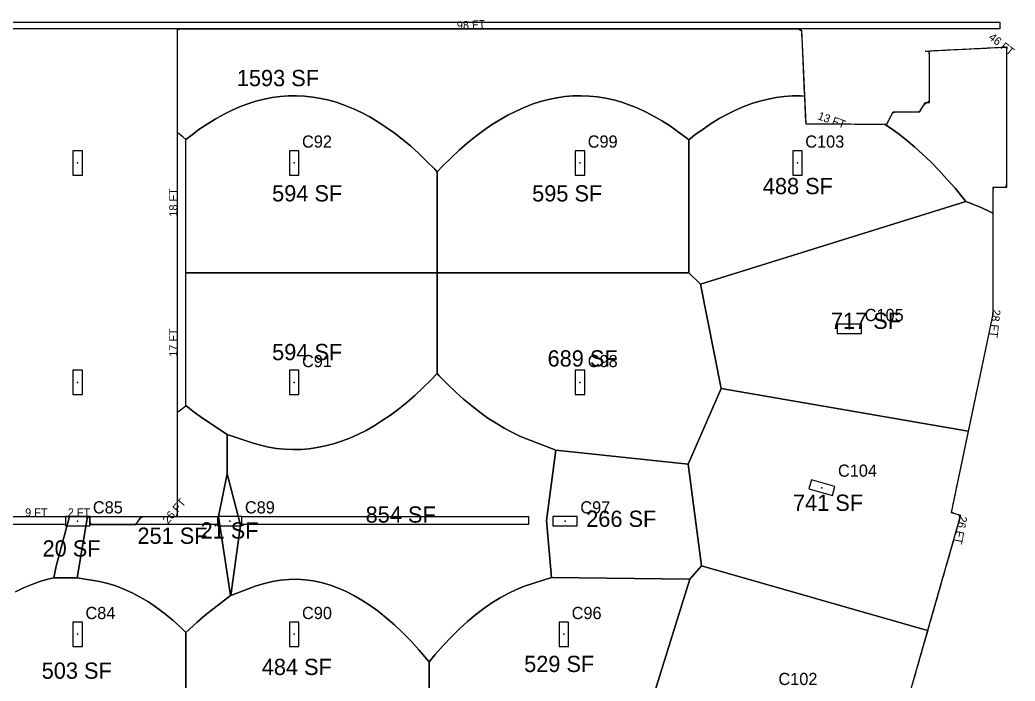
# Model space of a CAD drawing. Header units: metres. Extents: x 3272 to 9634, y 5311 to 56288.
# Drawn here: x 8160 to 9629, y 30758 to 31734 of the extents above; entities that cross this region are included whole.
import ezdxf
from ezdxf.enums import TextEntityAlignment as Align

# ---------------------------------------------------------------- set-up
doc = ezdxf.new("R2010")
doc.units = ezdxf.units.M
for name, color, linetype in [('BOUNDARY', 5, 'Continuous'), ('COL-LABEL', 2, 'Continuous'), ('COLS', 2, 'Continuous'), ('FLOOR_3_AREA_LABELS', 3, 'Continuous'), ('FLOOR_3_BOUNDARY', 5, 'Continuous'), ('FLOOR_3_COLUMNS', 7, 'Continuous'), ('FLOOR_3_FASCADE_COLUMNS', 30, 'Continuous'), ('FLOOR_3_FASCADE_WALLS', 4, 'Continuous'), ('FLOOR_3_LARGE_TRIBUTARY', 6, 'Continuous'), ('FLOOR_3_TRIBUTARY_COL_36', 2, 'Continuous'), ('FLOOR_3_TRIBUTARY_COL_40', 2, 'Continuous'), ('FLOOR_3_TRIBUTARY_COL_42', 2, 'Continuous'), ('FLOOR_3_TRIBUTARY_COL_43', 2, 'Continuous'), ('FLOOR_3_TRIBUTARY_COL_44', 2, 'Continuous'), ('FLOOR_3_TRIBUTARY_COL_46', 2, 'Continuous'), ('FLOOR_3_TRIBUTARY_COL_47', 2, 'Continuous'), ('FLOOR_3_TRIBUTARY_COL_49', 2, 'Continuous'), ('FLOOR_3_TRIBUTARY_COL_50', 2, 'Continuous'), ('FLOOR_3_TRIBUTARY_COL_51', 2, 'Continuous'), ('FLOOR_3_TRIBUTARY_COL_92', 2, 'Continuous'), ('FLOOR_3_TRIBUTARY_COL_93', 2, 'Continuous'), ('FLOOR_3_TRIBUTARY_COL_94', 2, 'Continuous'), ('FLOOR_3_TRIBUTARY_COL_96', 2, 'Continuous'), ('FLOOR_3_WALL_TRIBUTARY_80', 1, 'Continuous'), ('FLOOR_3_WALL_TRIBUTARY_82', 1, 'Continuous'), ('FLOOR_3_WALL_TRIBUTARY_83', 1, 'Continuous'), ('FLOOR_3_WALL_TRIBUTARY_95', 1, 'Continuous'), ('WALL', 4, 'Continuous')]:
    doc.layers.add(name, color=color, linetype=linetype)

msp = doc.modelspace()

# ---------------------------------------------------------------- linework, layer by layer
at = {"layer": 'BOUNDARY'}
msp.add_lwpolyline([(8133.7, 31000.9), (8263.7, 31000.9), (8263.7, 30988.9), (8331.5, 30988.9), (8340.3, 31000.9), (8392.9, 31000.9), (8392.9, 31721), (9311.8, 31721), (9314, 31718.5), (9320.3, 31580.7), (9440.1, 31580.3), (9449.4, 31598.3), (9488.4, 31598.4), (9497.1, 31612), (9503.1, 31612), (9503.1, 31684.2), (9502.8, 31687), (9496.9, 31688.1), (9617.7, 31694.2), (9616.8, 31693.1), (9616.8, 31486.8), (9596.6, 31486.8), (9596.6, 31299.7), (9534.9, 31006.9), (9549, 31002.8), (9343.1, 30282.8)], dxfattribs=at)
at = {"layer": 'COLS'}
for points in [[(8238.7, 31505), (8252.7, 31505), (8252.7, 31541), (8238.7, 31541)], [(8558.4, 31505), (8572.4, 31505), (8572.4, 31541), (8558.4, 31541)], [(8980.1, 31505), (8994.1, 31505), (8994.1, 31541), (8980.1, 31541)], [(9301.2, 31505), (9315.2, 31505), (9315.2, 31541), (9301.2, 31541)], [(9402.9, 31270.9), (9402.9, 31284.9), (9366.9, 31284.9), (9366.9, 31270.9)], [(8238.7, 31180.9), (8252.7, 31180.9), (8252.7, 31216.9), (8238.7, 31216.9)], [(8558.4, 31180.9), (8572.4, 31180.9), (8572.4, 31216.9), (8558.4, 31216.9)], [(8980.1, 31180.9), (8994.1, 31180.9), (8994.1, 31216.9), (8980.1, 31216.9)], [(9359.7, 31031.8), (9363.5, 31045.2), (9328.9, 31055.1), (9325.1, 31041.7)], [(8263.7, 30986.9), (8263.7, 31000.9), (8227.7, 31000.9), (8227.7, 30986.9)], [(8488.1, 30986.9), (8488.1, 31000.9), (8452.1, 31000.9), (8452.1, 30986.9)], [(8983.2, 30986.9), (8983.2, 31000.9), (8947.2, 31000.9), (8947.2, 30986.9)], [(8238.7, 30808.9), (8252.7, 30808.9), (8252.7, 30844.9), (8238.7, 30844.9)], [(8558.4, 30808.9), (8572.4, 30808.9), (8572.4, 30844.9), (8558.4, 30844.9)], [(8956.4, 30808.9), (8970.4, 30808.9), (8970.4, 30844.9), (8956.4, 30844.9)]]:
    msp.add_lwpolyline(points, close=True, dxfattribs=at)
at = {"layer": 'FLOOR_3_BOUNDARY'}
msp.add_lwpolyline([(8133.7, 31000.9), (8263.7, 31000.9), (8263.7, 30988.9), (8331.5, 30988.9), (8340.3, 31000.9), (8392.9, 31000.9), (8392.9, 31721), (9311.8, 31721), (9314, 31718.5), (9320.3, 31580.7), (9440.1, 31580.3), (9449.4, 31598.3), (9488.4, 31598.4), (9497.1, 31612), (9503.1, 31612), (9503.1, 31684.2), (9502.8, 31687), (9496.9, 31688.1), (9617.7, 31694.2), (9616.8, 31693.1), (9616.8, 31486.8), (9596.6, 31486.8), (9596.6, 31299.7), (9534.9, 31006.9), (9549, 31002.8), (9343.1, 30282.8)], dxfattribs=at)
at = {"layer": 'FLOOR_3_COLUMNS'}
for p in [(8245.7, 31523), (8565.4, 31523), (8987.1, 31523), (9308.2, 31523), (9384.9, 31277.9), (8245.7, 31198.9), (8565.4, 31198.9), (8987.1, 31198.9), (9344.3, 31043.4), (8245.7, 30993.9), (8470.1, 30993.9), (8965.2, 30993.9), (8245.7, 30826.9), (8565.4, 30826.9), (8963.4, 30826.9)]:
    msp.add_point(p, dxfattribs=at)
at = {"layer": 'FLOOR_3_FASCADE_COLUMNS'}
for points in [[(9318.4, 31622.3), (9318.7, 31616.3), (9318.9, 31610.3), (9319.2, 31604.3), (9319.5, 31598.3), (9319.7, 31592.3), (9320, 31586.3), (9320.7, 31580.7), (9326.7, 31580.7), (9332.7, 31580.6), (9338.7, 31580.6), (9344.7, 31580.6), (9350.7, 31580.6), (9356.7, 31580.6), (9362.7, 31580.5), (9368.7, 31580.5), (9374.7, 31580.5), (9380.7, 31580.5), (9386.7, 31580.5), (9392.7, 31580.4), (9398.7, 31580.4), (9404.7, 31580.4), (9410.7, 31580.4), (9416.7, 31580.4), (9422.7, 31580.3), (9428.7, 31580.3), (9434.7, 31580.3)], [(8392.9, 31359.6), (8392.9, 31365.6), (8392.9, 31371.6), (8392.9, 31377.6), (8392.9, 31383.6), (8392.9, 31389.6), (8392.9, 31395.6), (8392.9, 31401.6), (8392.9, 31407.6), (8392.9, 31413.6), (8392.9, 31419.6), (8392.9, 31425.6), (8392.9, 31431.6), (8392.9, 31437.6), (8392.9, 31443.6), (8392.9, 31449.6), (8392.9, 31455.6), (8392.9, 31461.6), (8392.9, 31467.6), (8392.9, 31473.6), (8392.9, 31479.6), (8392.9, 31485.6), (8392.9, 31491.6), (8392.9, 31497.6), (8392.9, 31503.6), (8392.9, 31509.6), (8392.9, 31515.6), (8392.9, 31521.6), (8392.9, 31527.6), (8392.9, 31533.6), (8392.9, 31539.6), (8392.9, 31545.6), (8392.9, 31551.6), (8392.9, 31557.6), (8392.9, 31563.6), (8392.9, 31569.6)], [(9596.6, 31451.3), (9596.6, 31445.3), (9596.6, 31439.3), (9596.6, 31433.3), (9596.6, 31427.3), (9596.6, 31421.3), (9596.6, 31415.3), (9596.6, 31409.3), (9596.6, 31403.3), (9596.6, 31397.3), (9596.6, 31391.3), (9596.6, 31385.3), (9596.6, 31379.3), (9596.6, 31373.3), (9596.6, 31367.3), (9596.6, 31361.3), (9596.6, 31355.3), (9596.6, 31349.3), (9596.6, 31343.3), (9596.6, 31337.3), (9596.6, 31331.3), (9596.6, 31325.3), (9596.6, 31319.3), (9596.6, 31313.3), (9596.6, 31307.3), (9596.6, 31301.3), (9595.7, 31295.4), (9594.5, 31289.5), (9593.2, 31283.7), (9592, 31277.8), (9590.8, 31271.9), (9589.5, 31266.1), (9588.3, 31260.2), (9587.1, 31254.3), (9585.8, 31248.4), (9584.6, 31242.6), (9583.3, 31236.7), (9582.1, 31230.8), (9580.9, 31225), (9579.6, 31219.1), (9578.4, 31213.2), (9577.2, 31207.3), (9575.9, 31201.5), (9574.7, 31195.6), (9573.4, 31189.7), (9572.2, 31183.9), (9571, 31178), (9569.7, 31172.1), (9568.5, 31166.2), (9567.3, 31160.4), (9566, 31154.5), (9564.8, 31148.6), (9563.5, 31142.8), (9562.3, 31136.9), (9561.1, 31131), (9559.8, 31125.1)], [(8392.9, 31155.6), (8392.9, 31161.6), (8392.9, 31167.6), (8392.9, 31173.6), (8392.9, 31179.6), (8392.9, 31185.6), (8392.9, 31191.6), (8392.9, 31197.6), (8392.9, 31203.6), (8392.9, 31209.6), (8392.9, 31215.6), (8392.9, 31221.6), (8392.9, 31227.6), (8392.9, 31233.6), (8392.9, 31239.6), (8392.9, 31245.6), (8392.9, 31251.6), (8392.9, 31257.6), (8392.9, 31263.6), (8392.9, 31269.6), (8392.9, 31275.6), (8392.9, 31281.6), (8392.9, 31287.6), (8392.9, 31293.6), (8392.9, 31299.6), (8392.9, 31305.6), (8392.9, 31311.6), (8392.9, 31317.6), (8392.9, 31323.6), (8392.9, 31329.6), (8392.9, 31335.6), (8392.9, 31341.6), (8392.9, 31347.6), (8392.9, 31353.6), (8392.9, 31359.6)], [(9559.8, 31125.1), (9558.6, 31119.3), (9557.4, 31113.4), (9556.1, 31107.5), (9554.9, 31101.7), (9553.6, 31095.8), (9552.4, 31089.9), (9551.2, 31084.1), (9549.9, 31078.2), (9548.7, 31072.3), (9547.5, 31066.4), (9546.2, 31060.6), (9545, 31054.7), (9543.7, 31048.8), (9542.5, 31043), (9541.3, 31037.1), (9540, 31031.2), (9538.8, 31025.3), (9537.6, 31019.5), (9536.3, 31013.6), (9535.1, 31007.7), (9539.8, 31005.4), (9545.6, 31003.8), (9548.4, 31000.5), (9546.7, 30994.7), (9545.1, 30988.9), (9543.4, 30983.1), (9541.8, 30977.4), (9540.1, 30971.6), (9538.5, 30965.8), (9536.8, 30960.1), (9535.2, 30954.3), (9533.5, 30948.5), (9531.9, 30942.8), (9530.2, 30937), (9528.6, 30931.2), (9526.9, 30925.5), (9525.3, 30919.7), (9523.6, 30913.9), (9522, 30908.2), (9520.3, 30902.4), (9518.7, 30896.6), (9517, 30890.8), (9515.4, 30885.1), (9513.7, 30879.3), (9512.1, 30873.5), (9510.4, 30867.8), (9508.8, 30862), (9507.1, 30856.2), (9505.5, 30850.5), (9503.8, 30844.7), (9502.2, 30838.9), (9500.5, 30833.2)], [(8235.7, 31000.9), (8241.7, 31000.9), (8247.7, 31000.9), (8253.7, 31000.9), (8259.7, 31000.9)], [(9500.5, 30833.2), (9498.9, 30827.4), (9497.2, 30821.6), (9495.6, 30815.9), (9493.9, 30810.1), (9492.3, 30804.3), (9490.6, 30798.5), (9489, 30792.8), (9487.3, 30787), (9485.7, 30781.2), (9484, 30775.5), (9482.4, 30769.7), (9480.7, 30763.9), (9479.1, 30758.2), (9477.4, 30752.4)]]:
    msp.add_lwpolyline(points, dxfattribs=at)
at = {"layer": 'FLOOR_3_FASCADE_WALLS'}
for points in [[(8392.9, 31569.6), (8392.9, 31575.6), (8392.9, 31581.6), (8392.9, 31587.6), (8392.9, 31593.6), (8392.9, 31599.6), (8392.9, 31605.6), (8392.9, 31611.6), (8392.9, 31617.6), (8392.9, 31623.6), (8392.9, 31629.6), (8392.9, 31635.6), (8392.9, 31641.6), (8392.9, 31647.6), (8392.9, 31653.6), (8392.9, 31659.6), (8392.9, 31665.6), (8392.9, 31671.6), (8392.9, 31677.6), (8392.9, 31683.6), (8392.9, 31689.6), (8392.9, 31695.6), (8392.9, 31701.6), (8392.9, 31707.6), (8392.9, 31713.6), (8392.9, 31719.6), (8397.5, 31721), (8403.5, 31721), (8409.5, 31721), (8415.5, 31721), (8421.5, 31721), (8427.5, 31721), (8433.5, 31721), (8439.5, 31721), (8445.5, 31721), (8451.5, 31721), (8457.5, 31721), (8463.5, 31721), (8469.5, 31721), (8475.5, 31721), (8481.5, 31721), (8487.5, 31721), (8493.5, 31721), (8499.5, 31721), (8505.5, 31721), (8511.5, 31721), (8517.5, 31721), (8523.5, 31721), (8529.5, 31721), (8535.5, 31721), (8541.5, 31721), (8547.5, 31721), (8553.5, 31721), (8559.5, 31721), (8565.5, 31721), (8571.5, 31721), (8577.5, 31721), (8583.5, 31721), (8589.5, 31721), (8595.5, 31721), (8601.5, 31721), (8607.5, 31721), (8613.5, 31721), (8619.5, 31721), (8625.5, 31721), (8631.5, 31721), (8637.5, 31721), (8643.5, 31721), (8649.5, 31721), (8655.5, 31721), (8661.5, 31721), (8667.5, 31721), (8673.5, 31721), (8679.5, 31721), (8685.5, 31721), (8691.5, 31721), (8697.5, 31721), (8703.5, 31721), (8709.5, 31721), (8715.5, 31721), (8721.5, 31721), (8727.5, 31721), (8733.5, 31721), (8739.5, 31721), (8745.5, 31721), (8751.5, 31721), (8757.5, 31721), (8763.5, 31721), (8769.5, 31721), (8775.5, 31721), (8781.5, 31721), (8787.5, 31721), (8793.5, 31721), (8799.5, 31721), (8805.5, 31721), (8811.5, 31721), (8817.5, 31721), (8823.5, 31721), (8829.5, 31721), (8835.5, 31721), (8841.5, 31721), (8847.5, 31721), (8853.5, 31721), (8859.5, 31721), (8865.5, 31721), (8871.5, 31721), (8877.5, 31721), (8883.5, 31721), (8889.5, 31721), (8895.5, 31721), (8901.5, 31721), (8907.5, 31721), (8913.5, 31721), (8919.5, 31721), (8925.5, 31721), (8931.5, 31721), (8937.5, 31721), (8943.5, 31721), (8949.5, 31721), (8955.5, 31721), (8961.5, 31721), (8967.5, 31721), (8973.5, 31721), (8979.5, 31721), (8985.5, 31721), (8991.5, 31721), (8997.5, 31721), (9003.5, 31721), (9009.5, 31721), (9015.5, 31721), (9021.5, 31721), (9027.5, 31721), (9033.5, 31721), (9039.5, 31721), (9045.5, 31721), (9051.5, 31721), (9057.5, 31721), (9063.5, 31721), (9069.5, 31721), (9075.5, 31721), (9081.5, 31721), (9087.5, 31721), (9093.5, 31721), (9099.5, 31721), (9105.5, 31721), (9111.5, 31721), (9117.5, 31721), (9123.5, 31721), (9129.5, 31721), (9135.5, 31721), (9141.5, 31721), (9147.5, 31721), (9153.5, 31721), (9159.5, 31721), (9165.5, 31721), (9171.5, 31721), (9177.5, 31721), (9183.5, 31721), (9189.5, 31721), (9195.5, 31721), (9201.5, 31721), (9207.5, 31721), (9213.5, 31721), (9219.5, 31721), (9225.5, 31721), (9231.5, 31721), (9237.5, 31721), (9243.5, 31721), (9249.5, 31721), (9255.5, 31721), (9261.5, 31721), (9267.5, 31721), (9273.5, 31721), (9279.5, 31721), (9285.5, 31721), (9291.5, 31721), (9297.5, 31721), (9303.5, 31721), (9309.5, 31721), (9314, 31718.2), (9314.3, 31712.2), (9314.6, 31706.2), (9314.9, 31700.2), (9315.1, 31694.2), (9315.4, 31688.2), (9315.7, 31682.2), (9315.9, 31676.2), (9316.2, 31670.2), (9316.5, 31664.2), (9316.8, 31658.2), (9317, 31652.2), (9317.3, 31646.2), (9317.6, 31640.2), (9317.8, 31634.2), (9318.1, 31628.2), (9318.4, 31622.3)], [(9434.7, 31580.3), (9440.3, 31580.8), (9443.1, 31586.1), (9445.8, 31591.5), (9448.6, 31596.8), (9453.7, 31598.3), (9459.7, 31598.3), (9465.7, 31598.3), (9471.7, 31598.4), (9477.7, 31598.4), (9483.7, 31598.4), (9489.1, 31599.6), (9492.3, 31604.6), (9495.6, 31609.6), (9500.3, 31612), (9503.1, 31615.2), (9503.1, 31621.2), (9503.1, 31627.2), (9503.1, 31633.2), (9503.1, 31639.2), (9503.1, 31645.2), (9503.1, 31651.2), (9503.1, 31657.2), (9503.1, 31663.2), (9503.1, 31669.2), (9503.1, 31675.2), (9503.1, 31681.2), (9502.6, 31687), (9497.1, 31688.2), (9503.1, 31688.5), (9509.1, 31688.8), (9515.1, 31689.1), (9521.1, 31689.4), (9527.1, 31689.6), (9533.1, 31689.9), (9539.1, 31690.2), (9545.1, 31690.5), (9551.1, 31690.8), (9557.1, 31691.1), (9563.1, 31691.4), (9569.1, 31691.7), (9575, 31692), (9581, 31692.3), (9587, 31692.6), (9593, 31692.9), (9599, 31693.2), (9605, 31693.5), (9611, 31693.8), (9617, 31694.1), (9616.8, 31689.2), (9616.8, 31683.2), (9616.8, 31677.2), (9616.8, 31671.2), (9616.8, 31665.2), (9616.8, 31659.2), (9616.8, 31653.2), (9616.8, 31647.2), (9616.8, 31641.2), (9616.8, 31635.2), (9616.8, 31629.2), (9616.8, 31623.2), (9616.8, 31617.2), (9616.8, 31611.2), (9616.8, 31605.2), (9616.8, 31599.2), (9616.8, 31593.2), (9616.8, 31587.2), (9616.8, 31581.2), (9616.8, 31575.2), (9616.8, 31569.2), (9616.8, 31563.2), (9616.8, 31557.2), (9616.8, 31551.2), (9616.8, 31545.2), (9616.8, 31539.2), (9616.8, 31533.2), (9616.8, 31527.2), (9616.8, 31521.2), (9616.8, 31515.2), (9616.8, 31509.2), (9616.8, 31503.2), (9616.8, 31497.2), (9616.8, 31491.2), (9615.2, 31486.8), (9609.2, 31486.8), (9603.2, 31486.8), (9597.2, 31486.8), (9596.6, 31481.3), (9596.6, 31475.3), (9596.6, 31469.3), (9596.6, 31463.3), (9596.6, 31457.3), (9596.6, 31451.3)], [(8259.7, 31000.9), (8263.7, 30999), (8263.7, 30993), (8265.7, 30988.9), (8271.7, 30988.9), (8277.7, 30988.9), (8283.7, 30988.9), (8289.7, 30988.9), (8295.7, 30988.9), (8301.7, 30988.9), (8307.7, 30988.9), (8313.7, 30988.9), (8319.7, 30988.9), (8325.7, 30988.9), (8331.6, 30989), (8335.2, 30993.9), (8338.7, 30998.7), (8343.6, 31000.9), (8349.6, 31000.9), (8355.6, 31000.9), (8361.6, 31000.9), (8367.6, 31000.9), (8373.6, 31000.9), (8379.6, 31000.9), (8385.6, 31000.9), (8391.6, 31000.9), (8392.9, 31005.6), (8392.9, 31011.6), (8392.9, 31017.6), (8392.9, 31023.6), (8392.9, 31029.6), (8392.9, 31035.6), (8392.9, 31041.6), (8392.9, 31047.6), (8392.9, 31053.6), (8392.9, 31059.6), (8392.9, 31065.6), (8392.9, 31071.6), (8392.9, 31077.6), (8392.9, 31083.6), (8392.9, 31089.6), (8392.9, 31095.6), (8392.9, 31101.6), (8392.9, 31107.6), (8392.9, 31113.6), (8392.9, 31119.6), (8392.9, 31125.6), (8392.9, 31131.6), (8392.9, 31137.6), (8392.9, 31143.6), (8392.9, 31149.6), (8392.9, 31155.6)], [(8133.7, 31000.9), (8139.7, 31000.9), (8145.7, 31000.9), (8151.7, 31000.9), (8157.7, 31000.9), (8163.7, 31000.9), (8169.7, 31000.9), (8175.7, 31000.9), (8181.7, 31000.9), (8187.7, 31000.9), (8193.7, 31000.9), (8199.7, 31000.9), (8205.7, 31000.9), (8211.7, 31000.9), (8217.7, 31000.9), (8223.7, 31000.9), (8229.7, 31000.9), (8235.7, 31000.9)]]:
    msp.add_lwpolyline(points, dxfattribs=at)
at = {"layer": 'FLOOR_3_LARGE_TRIBUTARY'}
for points in [[(8400.8, 31721), (8412.8, 31721), (8424.8, 31721), (8436.8, 31721), (8448.8, 31721), (8460.8, 31721), (8472.8, 31721), (8484.8, 31721), (8496.8, 31721), (8508.8, 31721), (8520.8, 31721), (8532.8, 31721), (8544.8, 31721), (8556.8, 31721), (8568.8, 31721), (8580.8, 31721), (8592.8, 31721), (8604.8, 31721), (8616.8, 31721), (8628.8, 31721), (8640.8, 31721), (8652.8, 31721), (8664.8, 31721), (8676.8, 31721), (8688.8, 31721), (8700.8, 31721), (8712.8, 31721), (8724.8, 31721), (8736.8, 31721), (8748.8, 31721), (8760.8, 31721), (8772.8, 31721), (8784.8, 31721), (8796.8, 31721), (8808.8, 31721), (8820.8, 31721), (8832.8, 31721), (8844.8, 31721), (8856.8, 31721), (8868.8, 31721), (8880.8, 31721), (8892.8, 31721), (8904.8, 31721), (8916.8, 31721), (8928.8, 31721), (8940.8, 31721), (8952.8, 31721), (8964.8, 31721), (8976.8, 31721), (8988.8, 31721), (9000.8, 31721), (9012.8, 31721), (9024.8, 31721), (9036.8, 31721), (9048.8, 31721), (9060.8, 31721), (9072.8, 31721), (9084.8, 31721), (9096.8, 31721), (9108.8, 31721), (9120.8, 31721), (9132.8, 31721), (9144.8, 31721), (9156.8, 31721), (9168.8, 31721), (9180.8, 31721), (9192.8, 31721), (9204.8, 31721), (9216.8, 31721), (9228.8, 31721), (9240.8, 31721), (9252.8, 31721), (9264.8, 31721), (9276.8, 31721), (9288.8, 31721), (9300.8, 31721), (9311.8, 31721), (9312.8, 31719.9), (9314, 31718.5), (9318.4, 31621.7), (9312.8, 31622), (9300.8, 31621.9), (9288.8, 31621.1), (9276.8, 31619.6), (9264.8, 31617.3), (9252.8, 31614.3), (9240.8, 31610.6), (9228.8, 31606.2), (9216.8, 31601), (9204.8, 31595.1), (9192.8, 31588.4), (9180.8, 31581.1), (9168.8, 31573), (9156.8, 31564.2), (9147.6, 31556.9), (9144.8, 31559.3), (9132.8, 31568.5), (9120.8, 31577), (9108.8, 31584.7), (9096.8, 31591.7), (9084.8, 31598), (9072.8, 31603.6), (9060.8, 31608.4), (9048.8, 31612.5), (9036.8, 31615.9), (9024.8, 31618.5), (9012.8, 31620.4), (9000.8, 31621.6), (8988.8, 31622.1), (8976.8, 31621.8), (8964.8, 31620.8), (8952.8, 31619.1), (8940.8, 31616.7), (8928.8, 31613.5), (8916.8, 31609.6), (8904.8, 31605), (8892.8, 31599.6), (8880.8, 31593.5), (8868.8, 31586.7), (8856.8, 31579.2), (8844.8, 31570.9), (8832.8, 31561.9), (8820.8, 31552.2), (8808.8, 31541.8), (8796.8, 31530.6), (8784.8, 31518.7), (8776.3, 31509.8), (8772.8, 31513.5), (8760.8, 31525.7), (8748.8, 31537.2), (8736.8, 31548), (8724.8, 31558), (8712.8, 31567.3), (8700.8, 31575.8), (8688.8, 31583.7), (8676.8, 31590.8), (8664.8, 31597.2), (8652.8, 31602.8), (8640.8, 31607.8), (8628.8, 31612), (8616.8, 31615.4), (8604.8, 31618.2), (8592.8, 31620.2), (8580.8, 31621.5), (8568.8, 31622.1), (8556.8, 31621.9), (8544.8, 31621), (8532.8, 31619.4), (8520.8, 31617.1), (8508.8, 31614), (8496.8, 31610.2), (8484.8, 31605.7), (8472.8, 31600.4), (8460.8, 31594.4), (8448.8, 31587.7), (8436.8, 31580.3), (8424.8, 31572.1), (8412.8, 31563.2), (8405.6, 31557.5), (8400.8, 31561.4), (8392.9, 31567.3), (8392.9, 31721), (8400.8, 31721)], [(9444.8, 31575), (9436.7, 31580.3), (9440.1, 31580.3), (9444.8, 31589.4), (9449.4, 31598.3), (9456.8, 31598.3), (9468.8, 31598.4), (9480.8, 31598.4), (9488.4, 31598.4), (9492.8, 31605.2), (9497.1, 31612), (9503.1, 31612), (9503.1, 31684.2), (9502.8, 31687), (9496.9, 31688.1), (9504.8, 31688.5), (9516.8, 31689.1), (9528.8, 31689.7), (9540.8, 31690.3), (9552.8, 31690.9), (9564.8, 31691.5), (9576.8, 31692.1), (9588.8, 31692.7), (9600.8, 31693.3), (9617.7, 31694.2), (9616.8, 31693.1), (9616.8, 31486.8), (9600.8, 31486.8), (9596.6, 31486.8), (9596.6, 31448.9), (9588.8, 31452.6), (9576.8, 31457.9), (9564.8, 31463), (9556.6, 31466.2), (9552.8, 31471), (9540.8, 31485.5), (9528.8, 31499.2), (9516.8, 31512.2), (9504.8, 31524.5), (9492.8, 31536.1), (9480.8, 31546.9), (9468.8, 31557), (9456.8, 31566.3), (9444.8, 31575)], [(8448.8, 31587.7), (8460.8, 31594.4), (8472.8, 31600.4), (8484.8, 31605.7), (8496.8, 31610.2), (8508.8, 31614), (8520.8, 31617.1), (8532.8, 31619.4), (8544.8, 31621), (8556.8, 31621.9), (8568.8, 31622.1), (8580.8, 31621.5), (8592.8, 31620.2), (8604.8, 31618.2), (8616.8, 31615.4), (8628.8, 31612), (8640.8, 31607.8), (8652.8, 31602.8), (8664.8, 31597.2), (8676.8, 31590.8), (8688.8, 31583.7), (8700.8, 31575.8), (8712.8, 31567.3), (8724.8, 31558), (8736.8, 31548), (8748.8, 31537.2), (8760.8, 31525.7), (8772.8, 31513.5), (8776.3, 31509.8), (8776.3, 31360.9), (8405.6, 31360.9), (8405.6, 31360.9), (8405.6, 31557.5), (8412.8, 31563.2), (8424.8, 31572.1), (8436.8, 31580.3), (8448.8, 31587.7)], [(8776.3, 31509.8), (8784.8, 31518.7), (8796.8, 31530.6), (8808.8, 31541.8), (8820.8, 31552.2), (8832.8, 31561.9), (8844.8, 31570.9), (8856.8, 31579.2), (8868.8, 31586.7), (8880.8, 31593.5), (8892.8, 31599.6), (8904.8, 31605), (8916.8, 31609.6), (8928.8, 31613.5), (8940.8, 31616.7), (8952.8, 31619.1), (8964.8, 31620.8), (8976.8, 31621.8), (8988.8, 31622.1), (9000.8, 31621.6), (9012.8, 31620.4), (9024.8, 31618.5), (9036.8, 31615.9), (9048.8, 31612.5), (9060.8, 31608.4), (9072.8, 31603.6), (9084.8, 31598), (9096.8, 31591.7), (9108.8, 31584.7), (9120.8, 31577), (9132.8, 31568.5), (9144.8, 31559.3), (9147.6, 31556.9), (9147.6, 31360.9), (8776.3, 31360.9), (8776.3, 31360.9), (8776.3, 31509.8)], [(9156.8, 31564.2), (9168.8, 31573), (9180.8, 31581.1), (9192.8, 31588.4), (9204.8, 31595.1), (9216.8, 31601), (9228.8, 31606.2), (9240.8, 31610.6), (9252.8, 31614.3), (9264.8, 31617.3), (9276.8, 31619.6), (9288.8, 31621.1), (9300.8, 31621.9), (9312.8, 31622), (9318.4, 31621.7), (9320.3, 31580.7), (9436.7, 31580.3), (9444.8, 31575), (9456.8, 31566.3), (9468.8, 31557), (9480.8, 31546.9), (9492.8, 31536.1), (9504.8, 31524.5), (9516.8, 31512.2), (9528.8, 31499.2), (9540.8, 31485.5), (9552.8, 31471), (9556.6, 31466.2), (9165.1, 31343.7), (9147.6, 31360.9), (9147.6, 31556.9), (9156.8, 31564.2)], [(9165.1, 31343.7), (9556.6, 31466.2), (9564.8, 31463), (9576.8, 31457.9), (9588.8, 31452.6), (9596.6, 31448.9), (9596.6, 31299.7), (9560.2, 31126.8), (9195.6, 31189.9), (9165.1, 31343.7)], [(8405.6, 31164.3), (8405.6, 31360.9), (8776.3, 31360.9), (8776.3, 31360.9), (8776.3, 31212.1), (8767.4, 31202.8), (8755.4, 31190.9), (8743.4, 31179.7), (8731.4, 31169.3), (8719.4, 31159.6), (8707.4, 31150.7), (8695.4, 31142.4), (8683.4, 31134.9), (8671.4, 31128.1), (8659.4, 31122.1), (8647.4, 31116.7), (8635.4, 31112.1), (8623.4, 31108.3), (8611.4, 31105.1), (8599.4, 31102.7), (8587.4, 31101), (8575.4, 31100), (8563.4, 31099.8), (8551.4, 31100.3), (8539.4, 31101.5), (8527.4, 31103.5), (8515.4, 31106.1), (8503.4, 31109.5), (8466.6, 31122.2), (8429.8, 31146.2), (8417.8, 31154.8), (8405.8, 31164.1), (8405.6, 31164.3)], [(8776.3, 31212.1), (8776.3, 31360.9), (9147.6, 31360.9), (9165.1, 31343.7), (9195.6, 31189.9), (9147, 31078.1), (8951.4, 31099), (8908.3, 31115.5), (8899.4, 31119.2), (8887.4, 31124.9), (8875.4, 31131.3), (8863.4, 31138.5), (8851.4, 31146.3), (8839.4, 31154.9), (8827.4, 31164.2), (8815.4, 31174.3), (8803.4, 31185), (8791.4, 31196.5), (8779.4, 31208.8), (8776.3, 31212.1)], [(8563.4, 31099.8), (8575.4, 31100), (8587.4, 31101), (8599.4, 31102.7), (8611.4, 31105.1), (8623.4, 31108.3), (8635.4, 31112.1), (8647.4, 31116.7), (8659.4, 31122.1), (8671.4, 31128.1), (8683.4, 31134.9), (8695.4, 31142.4), (8707.4, 31150.7), (8719.4, 31159.6), (8731.4, 31169.3), (8743.4, 31179.7), (8755.4, 31190.9), (8767.4, 31202.8), (8776.3, 31212.1), (8779.4, 31208.8), (8791.4, 31196.5), (8803.4, 31185), (8815.4, 31174.3), (8827.4, 31164.2), (8839.4, 31154.9), (8851.4, 31146.3), (8863.4, 31138.5), (8875.4, 31131.3), (8887.4, 31124.9), (8899.4, 31119.2), (8908.3, 31115.5), (8951.4, 31099), (8937.9, 30995.1), (8945.1, 30910.6), (8905.3, 30897.8), (8893.3, 30893.1), (8881.3, 30887.4), (8869.3, 30880.9), (8857.3, 30873.5), (8845.3, 30865.2), (8833.3, 30856.1), (8821.3, 30846), (8809.3, 30835.1), (8797.3, 30823.2), (8785.3, 30810.5), (8773.3, 30796.9), (8764.4, 30786.2), (8761.3, 30790.1), (8749.3, 30804.1), (8737.3, 30817.3), (8725.3, 30829.5), (8713.3, 30840.9), (8701.3, 30851.4), (8689.3, 30861), (8677.3, 30869.7), (8665.3, 30877.5), (8653.3, 30884.4), (8641.3, 30890.5), (8629.3, 30895.7), (8617.3, 30899.9), (8605.3, 30903.3), (8593.3, 30905.8), (8581.3, 30907.4), (8569.3, 30908.2), (8557.3, 30908), (8545.3, 30907), (8533.3, 30905), (8521.3, 30902.2), (8509.3, 30898.5), (8471.9, 30884.2), (8486.2, 30987.9), (8466.6, 31064.1), (8466.6, 31122.2), (8503.4, 31109.5), (8515.4, 31106.1), (8527.4, 31103.5), (8539.4, 31101.5), (8551.4, 31100.3), (8563.4, 31099.8)], [(9166.6, 30927.8), (9147, 31078.1), (9195.6, 31189.9), (9560.2, 31126.8), (9534.9, 31006.9), (9549, 31002.8), (9500.3, 30832.4), (9166.6, 30927.8)], [(8362.1, 30866.5), (8350.1, 30874.7), (8338.1, 30882), (8326.1, 30888.3), (8314.1, 30893.8), (8302.1, 30898.4), (8290.1, 30902.2), (8278.1, 30905), (8244.8, 30910.4), (8260.5, 31000.9), (8263.7, 31000.9), (8263.7, 30988.9), (8278.1, 30988.9), (8290.1, 30988.9), (8302.1, 30988.9), (8314.1, 30988.9), (8326.1, 30988.9), (8331.5, 30988.9), (8336, 30995.1), (8340.3, 31000.9), (8345.8, 31000.9), (8357.8, 31000.9), (8369.8, 31000.9), (8381.8, 31000.9), (8392.9, 31000.9), (8392.9, 31154.5), (8393.8, 31155.2), (8405.6, 31164.3), (8405.8, 31164.1), (8417.8, 31154.8), (8429.8, 31146.2), (8466.6, 31122.2), (8466.6, 31064.1), (8453.7, 31000.9), (8471.5, 30884), (8434.1, 30855.1), (8422.1, 30845), (8410.1, 30833.9), (8405.6, 30829.5), (8398.1, 30836.8), (8386.1, 30847.6), (8374.1, 30857.5), (8362.1, 30866.5)], [(8937.9, 30995.1), (8951.4, 31099), (9147, 31078.1), (9166.6, 30927.8), (9149.4, 30908.4), (8945.1, 30910.6), (8937.9, 30995.1)], [(9149.4, 30908.4), (9166.6, 30927.8), (9500.3, 30832.4), (9419.8, 30551), (9071.7, 30658.6), (9149.4, 30908.4)], [(8773.3, 30796.9), (8785.3, 30810.5), (8797.3, 30823.2), (8809.3, 30835.1), (8821.3, 30846), (8833.3, 30856.1), (8845.3, 30865.2), (8857.3, 30873.5), (8869.3, 30880.9), (8881.3, 30887.4), (8893.3, 30893.1), (8905.3, 30897.8), (8945.1, 30910.6), (9149.4, 30908.4), (9071.7, 30658.6), (9071.6, 30658.6), (8838.1, 30659.1), (8814.4, 30679.9), (8764.4, 30725.1), (8764.4, 30786.2), (8773.3, 30796.9)]]:
    msp.add_lwpolyline(points, close=True, dxfattribs=at)
for points in [[(8153.9, 31000.9), (8165.9, 31000.9), (8177.9, 31000.9), (8189.9, 31000.9), (8201.9, 31000.9), (8213.9, 31000.9), (8233.8, 31000.9), (8213.9, 30927.4), (8210.7, 30910.4), (8201.9, 30908.5), (8189.9, 30905), (8177.9, 30900.7), (8165.9, 30895.7), (8153.9, 30889.7)], [(8153.9, 30889.7), (8165.9, 30895.7), (8177.9, 30900.7), (8189.9, 30905), (8201.9, 30908.5), (8210.7, 30910.4), (8244.8, 30910.4), (8278.1, 30905), (8290.1, 30902.2), (8302.1, 30898.4), (8314.1, 30893.8), (8326.1, 30888.3), (8338.1, 30882), (8350.1, 30874.7), (8362.1, 30866.5), (8374.1, 30857.5), (8386.1, 30847.6), (8398.1, 30836.8), (8405.6, 30829.5), (8405.6, 30659.8), (8404.7, 30658.8), (8086.1, 30658.8)], [(8405.6, 30659.8), (8405.6, 30829.5), (8410.1, 30833.9), (8410.1, 30833.9), (8422.1, 30845), (8434.1, 30855.1), (8471.5, 30884), (8471.9, 30884.2), (8509.3, 30898.5), (8521.3, 30902.2), (8533.3, 30905), (8545.3, 30907), (8557.3, 30908), (8569.3, 30908.2), (8581.3, 30907.4), (8593.3, 30905.8), (8605.3, 30903.3), (8617.3, 30899.9), (8629.3, 30895.7), (8641.3, 30890.5), (8653.3, 30884.4), (8665.3, 30877.5), (8677.3, 30869.7), (8689.3, 30861), (8701.3, 30851.4), (8713.3, 30840.9), (8725.3, 30829.5), (8737.3, 30817.3), (8749.3, 30804.1), (8761.3, 30790.1), (8764.4, 30786.2), (8764.4, 30725.1)]]:
    msp.add_lwpolyline(points, dxfattribs=at)
at = {"layer": 'FLOOR_3_TRIBUTARY_COL_36'}
msp.add_lwpolyline([(9149.4, 30908.4), (9166.6, 30927.8), (9500.3, 30832.4), (9419.8, 30551), (9071.7, 30658.6), (9149.4, 30908.4)], close=True, dxfattribs=at)
at = {"layer": 'FLOOR_3_TRIBUTARY_COL_40'}
msp.add_lwpolyline([(9166.6, 30927.8), (9147, 31078.1), (9195.6, 31189.9), (9560.2, 31126.8), (9534.9, 31006.9), (9549, 31002.8), (9500.3, 30832.4), (9166.6, 30927.8)], close=True, dxfattribs=at)
at = {"layer": 'FLOOR_3_TRIBUTARY_COL_42'}
msp.add_lwpolyline([(8153.9, 30889.7), (8165.9, 30895.7), (8177.9, 30900.7), (8189.9, 30905), (8201.9, 30908.5), (8210.7, 30910.4), (8244.8, 30910.4), (8278.1, 30905), (8290.1, 30902.2), (8302.1, 30898.4), (8314.1, 30893.8), (8326.1, 30888.3), (8338.1, 30882), (8350.1, 30874.7), (8362.1, 30866.5), (8374.1, 30857.5), (8386.1, 30847.6), (8398.1, 30836.8), (8405.6, 30829.5), (8405.6, 30659.8), (8404.7, 30658.8), (8086.1, 30658.8)], dxfattribs=at)
at = {"layer": 'FLOOR_3_TRIBUTARY_COL_43'}
msp.add_lwpolyline([(8405.6, 30659.8), (8405.6, 30829.5), (8410.1, 30833.9), (8410.1, 30833.9), (8422.1, 30845), (8434.1, 30855.1), (8471.5, 30884), (8471.9, 30884.2), (8509.3, 30898.5), (8521.3, 30902.2), (8533.3, 30905), (8545.3, 30907), (8557.3, 30908), (8569.3, 30908.2), (8581.3, 30907.4), (8593.3, 30905.8), (8605.3, 30903.3), (8617.3, 30899.9), (8629.3, 30895.7), (8641.3, 30890.5), (8653.3, 30884.4), (8665.3, 30877.5), (8677.3, 30869.7), (8689.3, 30861), (8701.3, 30851.4), (8713.3, 30840.9), (8725.3, 30829.5), (8737.3, 30817.3), (8749.3, 30804.1), (8761.3, 30790.1), (8764.4, 30786.2), (8764.4, 30725.1)], dxfattribs=at)
at = {"layer": 'FLOOR_3_TRIBUTARY_COL_44'}
msp.add_lwpolyline([(8773.3, 30796.9), (8785.3, 30810.5), (8797.3, 30823.2), (8809.3, 30835.1), (8821.3, 30846), (8833.3, 30856.1), (8845.3, 30865.2), (8857.3, 30873.5), (8869.3, 30880.9), (8881.3, 30887.4), (8893.3, 30893.1), (8905.3, 30897.8), (8945.1, 30910.6), (9149.4, 30908.4), (9071.7, 30658.6), (9071.6, 30658.6), (8838.1, 30659.1), (8814.4, 30679.9), (8764.4, 30725.1), (8764.4, 30786.2), (8773.3, 30796.9)], close=True, dxfattribs=at)
at = {"layer": 'FLOOR_3_TRIBUTARY_COL_46'}
msp.add_lwpolyline([(8405.6, 31164.3), (8405.6, 31360.9), (8776.3, 31360.9), (8776.3, 31360.9), (8776.3, 31212.1), (8767.4, 31202.8), (8755.4, 31190.9), (8743.4, 31179.7), (8731.4, 31169.3), (8719.4, 31159.6), (8707.4, 31150.7), (8695.4, 31142.4), (8683.4, 31134.9), (8671.4, 31128.1), (8659.4, 31122.1), (8647.4, 31116.7), (8635.4, 31112.1), (8623.4, 31108.3), (8611.4, 31105.1), (8599.4, 31102.7), (8587.4, 31101), (8575.4, 31100), (8563.4, 31099.8), (8551.4, 31100.3), (8539.4, 31101.5), (8527.4, 31103.5), (8515.4, 31106.1), (8503.4, 31109.5), (8466.6, 31122.2), (8429.8, 31146.2), (8417.8, 31154.8), (8405.8, 31164.1), (8405.6, 31164.3)], close=True, dxfattribs=at)
at = {"layer": 'FLOOR_3_TRIBUTARY_COL_47'}
msp.add_lwpolyline([(8776.3, 31212.1), (8776.3, 31360.9), (9147.6, 31360.9), (9165.1, 31343.7), (9195.6, 31189.9), (9147, 31078.1), (8951.4, 31099), (8908.3, 31115.5), (8899.4, 31119.2), (8887.4, 31124.9), (8875.4, 31131.3), (8863.4, 31138.5), (8851.4, 31146.3), (8839.4, 31154.9), (8827.4, 31164.2), (8815.4, 31174.3), (8803.4, 31185), (8791.4, 31196.5), (8779.4, 31208.8), (8776.3, 31212.1)], close=True, dxfattribs=at)
at = {"layer": 'FLOOR_3_TRIBUTARY_COL_49'}
msp.add_lwpolyline([(8448.8, 31587.7), (8460.8, 31594.4), (8472.8, 31600.4), (8484.8, 31605.7), (8496.8, 31610.2), (8508.8, 31614), (8520.8, 31617.1), (8532.8, 31619.4), (8544.8, 31621), (8556.8, 31621.9), (8568.8, 31622.1), (8580.8, 31621.5), (8592.8, 31620.2), (8604.8, 31618.2), (8616.8, 31615.4), (8628.8, 31612), (8640.8, 31607.8), (8652.8, 31602.8), (8664.8, 31597.2), (8676.8, 31590.8), (8688.8, 31583.7), (8700.8, 31575.8), (8712.8, 31567.3), (8724.8, 31558), (8736.8, 31548), (8748.8, 31537.2), (8760.8, 31525.7), (8772.8, 31513.5), (8776.3, 31509.8), (8776.3, 31360.9), (8405.6, 31360.9), (8405.6, 31360.9), (8405.6, 31557.5), (8412.8, 31563.2), (8424.8, 31572.1), (8436.8, 31580.3), (8448.8, 31587.7)], close=True, dxfattribs=at)
at = {"layer": 'FLOOR_3_TRIBUTARY_COL_50'}
msp.add_lwpolyline([(8776.3, 31509.8), (8784.8, 31518.7), (8796.8, 31530.6), (8808.8, 31541.8), (8820.8, 31552.2), (8832.8, 31561.9), (8844.8, 31570.9), (8856.8, 31579.2), (8868.8, 31586.7), (8880.8, 31593.5), (8892.8, 31599.6), (8904.8, 31605), (8916.8, 31609.6), (8928.8, 31613.5), (8940.8, 31616.7), (8952.8, 31619.1), (8964.8, 31620.8), (8976.8, 31621.8), (8988.8, 31622.1), (9000.8, 31621.6), (9012.8, 31620.4), (9024.8, 31618.5), (9036.8, 31615.9), (9048.8, 31612.5), (9060.8, 31608.4), (9072.8, 31603.6), (9084.8, 31598), (9096.8, 31591.7), (9108.8, 31584.7), (9120.8, 31577), (9132.8, 31568.5), (9144.8, 31559.3), (9147.6, 31556.9), (9147.6, 31360.9), (8776.3, 31360.9), (8776.3, 31360.9), (8776.3, 31509.8)], close=True, dxfattribs=at)
at = {"layer": 'FLOOR_3_TRIBUTARY_COL_51'}
msp.add_lwpolyline([(9156.8, 31564.2), (9168.8, 31573), (9180.8, 31581.1), (9192.8, 31588.4), (9204.8, 31595.1), (9216.8, 31601), (9228.8, 31606.2), (9240.8, 31610.6), (9252.8, 31614.3), (9264.8, 31617.3), (9276.8, 31619.6), (9288.8, 31621.1), (9300.8, 31621.9), (9312.8, 31622), (9318.4, 31621.7), (9320.3, 31580.7), (9436.7, 31580.3), (9444.8, 31575), (9456.8, 31566.3), (9468.8, 31557), (9480.8, 31546.9), (9492.8, 31536.1), (9504.8, 31524.5), (9516.8, 31512.2), (9528.8, 31499.2), (9540.8, 31485.5), (9552.8, 31471), (9556.6, 31466.2), (9165.1, 31343.7), (9147.6, 31360.9), (9147.6, 31556.9), (9156.8, 31564.2)], close=True, dxfattribs=at)
at = {"layer": 'FLOOR_3_TRIBUTARY_COL_92'}
msp.add_lwpolyline([(9165.1, 31343.7), (9556.6, 31466.2), (9564.8, 31463), (9576.8, 31457.9), (9588.8, 31452.6), (9596.6, 31448.9), (9596.6, 31299.7), (9560.2, 31126.8), (9195.6, 31189.9), (9165.1, 31343.7)], close=True, dxfattribs=at)
at = {"layer": 'FLOOR_3_TRIBUTARY_COL_93'}
msp.add_lwpolyline([(8937.9, 30995.1), (8951.4, 31099), (9147, 31078.1), (9166.6, 30927.8), (9149.4, 30908.4), (8945.1, 30910.6), (8937.9, 30995.1)], close=True, dxfattribs=at)
at = {"layer": 'FLOOR_3_TRIBUTARY_COL_94'}
msp.add_lwpolyline([(8213.9, 30927.4), (8233.8, 31000.9), (8260.5, 31000.9), (8244.8, 30910.4), (8210.7, 30910.4), (8213.9, 30927.4)], close=True, dxfattribs=at)
at = {"layer": 'FLOOR_3_TRIBUTARY_COL_96'}
msp.add_lwpolyline([(8471.5, 30884), (8453.7, 31000.9), (8466.6, 31064.1), (8486.2, 30987.9), (8471.9, 30884.2), (8471.5, 30884)], close=True, dxfattribs=at)
at = {"layer": 'FLOOR_3_WALL_TRIBUTARY_80'}
msp.add_lwpolyline([(8563.4, 31099.8), (8575.4, 31100), (8587.4, 31101), (8599.4, 31102.7), (8611.4, 31105.1), (8623.4, 31108.3), (8635.4, 31112.1), (8647.4, 31116.7), (8659.4, 31122.1), (8671.4, 31128.1), (8683.4, 31134.9), (8695.4, 31142.4), (8707.4, 31150.7), (8719.4, 31159.6), (8731.4, 31169.3), (8743.4, 31179.7), (8755.4, 31190.9), (8767.4, 31202.8), (8776.3, 31212.1), (8779.4, 31208.8), (8791.4, 31196.5), (8803.4, 31185), (8815.4, 31174.3), (8827.4, 31164.2), (8839.4, 31154.9), (8851.4, 31146.3), (8863.4, 31138.5), (8875.4, 31131.3), (8887.4, 31124.9), (8899.4, 31119.2), (8908.3, 31115.5), (8951.4, 31099), (8937.9, 30995.1), (8945.1, 30910.6), (8905.3, 30897.8), (8893.3, 30893.1), (8881.3, 30887.4), (8869.3, 30880.9), (8857.3, 30873.5), (8845.3, 30865.2), (8833.3, 30856.1), (8821.3, 30846), (8809.3, 30835.1), (8797.3, 30823.2), (8785.3, 30810.5), (8773.3, 30796.9), (8764.4, 30786.2), (8761.3, 30790.1), (8749.3, 30804.1), (8737.3, 30817.3), (8725.3, 30829.5), (8713.3, 30840.9), (8701.3, 30851.4), (8689.3, 30861), (8677.3, 30869.7), (8665.3, 30877.5), (8653.3, 30884.4), (8641.3, 30890.5), (8629.3, 30895.7), (8617.3, 30899.9), (8605.3, 30903.3), (8593.3, 30905.8), (8581.3, 30907.4), (8569.3, 30908.2), (8557.3, 30908), (8545.3, 30907), (8533.3, 30905), (8521.3, 30902.2), (8509.3, 30898.5), (8471.9, 30884.2), (8486.2, 30987.9), (8466.6, 31064.1), (8466.6, 31122.2), (8503.4, 31109.5), (8515.4, 31106.1), (8527.4, 31103.5), (8539.4, 31101.5), (8551.4, 31100.3), (8563.4, 31099.8)], close=True, dxfattribs=at)
at = {"layer": 'FLOOR_3_WALL_TRIBUTARY_82'}
msp.add_lwpolyline([(8362.1, 30866.5), (8350.1, 30874.7), (8338.1, 30882), (8326.1, 30888.3), (8314.1, 30893.8), (8302.1, 30898.4), (8290.1, 30902.2), (8278.1, 30905), (8244.8, 30910.4), (8260.5, 31000.9), (8263.7, 31000.9), (8263.7, 30988.9), (8278.1, 30988.9), (8290.1, 30988.9), (8302.1, 30988.9), (8314.1, 30988.9), (8326.1, 30988.9), (8331.5, 30988.9), (8336, 30995.1), (8340.3, 31000.9), (8345.8, 31000.9), (8357.8, 31000.9), (8369.8, 31000.9), (8381.8, 31000.9), (8392.9, 31000.9), (8392.9, 31154.5), (8393.8, 31155.2), (8405.6, 31164.3), (8405.8, 31164.1), (8417.8, 31154.8), (8429.8, 31146.2), (8466.6, 31122.2), (8466.6, 31064.1), (8453.7, 31000.9), (8471.5, 30884), (8434.1, 30855.1), (8422.1, 30845), (8410.1, 30833.9), (8405.6, 30829.5), (8398.1, 30836.8), (8386.1, 30847.6), (8374.1, 30857.5), (8362.1, 30866.5)], close=True, dxfattribs=at)
at = {"layer": 'FLOOR_3_WALL_TRIBUTARY_83'}
msp.add_lwpolyline([(8153.9, 31000.9), (8165.9, 31000.9), (8177.9, 31000.9), (8189.9, 31000.9), (8201.9, 31000.9), (8213.9, 31000.9), (8233.8, 31000.9), (8213.9, 30927.4), (8210.7, 30910.4), (8201.9, 30908.5), (8189.9, 30905), (8177.9, 30900.7), (8165.9, 30895.7), (8153.9, 30889.7)], dxfattribs=at)
at = {"layer": 'FLOOR_3_WALL_TRIBUTARY_95'}
for points in [[(8400.8, 31721), (8412.8, 31721), (8424.8, 31721), (8436.8, 31721), (8448.8, 31721), (8460.8, 31721), (8472.8, 31721), (8484.8, 31721), (8496.8, 31721), (8508.8, 31721), (8520.8, 31721), (8532.8, 31721), (8544.8, 31721), (8556.8, 31721), (8568.8, 31721), (8580.8, 31721), (8592.8, 31721), (8604.8, 31721), (8616.8, 31721), (8628.8, 31721), (8640.8, 31721), (8652.8, 31721), (8664.8, 31721), (8676.8, 31721), (8688.8, 31721), (8700.8, 31721), (8712.8, 31721), (8724.8, 31721), (8736.8, 31721), (8748.8, 31721), (8760.8, 31721), (8772.8, 31721), (8784.8, 31721), (8796.8, 31721), (8808.8, 31721), (8820.8, 31721), (8832.8, 31721), (8844.8, 31721), (8856.8, 31721), (8868.8, 31721), (8880.8, 31721), (8892.8, 31721), (8904.8, 31721), (8916.8, 31721), (8928.8, 31721), (8940.8, 31721), (8952.8, 31721), (8964.8, 31721), (8976.8, 31721), (8988.8, 31721), (9000.8, 31721), (9012.8, 31721), (9024.8, 31721), (9036.8, 31721), (9048.8, 31721), (9060.8, 31721), (9072.8, 31721), (9084.8, 31721), (9096.8, 31721), (9108.8, 31721), (9120.8, 31721), (9132.8, 31721), (9144.8, 31721), (9156.8, 31721), (9168.8, 31721), (9180.8, 31721), (9192.8, 31721), (9204.8, 31721), (9216.8, 31721), (9228.8, 31721), (9240.8, 31721), (9252.8, 31721), (9264.8, 31721), (9276.8, 31721), (9288.8, 31721), (9300.8, 31721), (9311.8, 31721), (9312.8, 31719.9), (9314, 31718.5), (9318.4, 31621.7), (9312.8, 31622), (9300.8, 31621.9), (9288.8, 31621.1), (9276.8, 31619.6), (9264.8, 31617.3), (9252.8, 31614.3), (9240.8, 31610.6), (9228.8, 31606.2), (9216.8, 31601), (9204.8, 31595.1), (9192.8, 31588.4), (9180.8, 31581.1), (9168.8, 31573), (9156.8, 31564.2), (9147.6, 31556.9), (9144.8, 31559.3), (9132.8, 31568.5), (9120.8, 31577), (9108.8, 31584.7), (9096.8, 31591.7), (9084.8, 31598), (9072.8, 31603.6), (9060.8, 31608.4), (9048.8, 31612.5), (9036.8, 31615.9), (9024.8, 31618.5), (9012.8, 31620.4), (9000.8, 31621.6), (8988.8, 31622.1), (8976.8, 31621.8), (8964.8, 31620.8), (8952.8, 31619.1), (8940.8, 31616.7), (8928.8, 31613.5), (8916.8, 31609.6), (8904.8, 31605), (8892.8, 31599.6), (8880.8, 31593.5), (8868.8, 31586.7), (8856.8, 31579.2), (8844.8, 31570.9), (8832.8, 31561.9), (8820.8, 31552.2), (8808.8, 31541.8), (8796.8, 31530.6), (8784.8, 31518.7), (8776.3, 31509.8), (8772.8, 31513.5), (8760.8, 31525.7), (8748.8, 31537.2), (8736.8, 31548), (8724.8, 31558), (8712.8, 31567.3), (8700.8, 31575.8), (8688.8, 31583.7), (8676.8, 31590.8), (8664.8, 31597.2), (8652.8, 31602.8), (8640.8, 31607.8), (8628.8, 31612), (8616.8, 31615.4), (8604.8, 31618.2), (8592.8, 31620.2), (8580.8, 31621.5), (8568.8, 31622.1), (8556.8, 31621.9), (8544.8, 31621), (8532.8, 31619.4), (8520.8, 31617.1), (8508.8, 31614), (8496.8, 31610.2), (8484.8, 31605.7), (8472.8, 31600.4), (8460.8, 31594.4), (8448.8, 31587.7), (8436.8, 31580.3), (8424.8, 31572.1), (8412.8, 31563.2), (8405.6, 31557.5), (8400.8, 31561.4), (8392.9, 31567.3), (8392.9, 31721), (8400.8, 31721)], [(9444.8, 31575), (9436.7, 31580.3), (9440.1, 31580.3), (9444.8, 31589.4), (9449.4, 31598.3), (9456.8, 31598.3), (9468.8, 31598.4), (9480.8, 31598.4), (9488.4, 31598.4), (9492.8, 31605.2), (9497.1, 31612), (9503.1, 31612), (9503.1, 31684.2), (9502.8, 31687), (9496.9, 31688.1), (9504.8, 31688.5), (9516.8, 31689.1), (9528.8, 31689.7), (9540.8, 31690.3), (9552.8, 31690.9), (9564.8, 31691.5), (9576.8, 31692.1), (9588.8, 31692.7), (9600.8, 31693.3), (9617.7, 31694.2), (9616.8, 31693.1), (9616.8, 31486.8), (9600.8, 31486.8), (9596.6, 31486.8), (9596.6, 31448.9), (9588.8, 31452.6), (9576.8, 31457.9), (9564.8, 31463), (9556.6, 31466.2), (9552.8, 31471), (9540.8, 31485.5), (9528.8, 31499.2), (9516.8, 31512.2), (9504.8, 31524.5), (9492.8, 31536.1), (9480.8, 31546.9), (9468.8, 31557), (9456.8, 31566.3), (9444.8, 31575)]]:
    msp.add_lwpolyline(points, close=True, dxfattribs=at)
at = {"layer": 'WALL'}
for points in [[(9606.8, 31721), (9012, 31721), (7378.1, 31721), (7379.4, 31731), (9606.8, 31731)], [(7955.5, 30989.3), (7955.5, 31000.9), (8227.7, 31000.9), (8227.7, 30989.3)], [(8452.1, 30989.3), (8445.8, 30989.3), (8263.7, 30989.3), (8263.7, 31000.9), (8452.1, 31000.9)], [(8911.3, 30989.3), (8580.6, 30989.3), (8488.1, 30989.3), (8488.1, 31000.9), (8911.3, 31000.9)]]:
    msp.add_lwpolyline(points, close=True, dxfattribs=at)

# ---------------------------------------------------------------- texts
at = {"layer": 'COL-LABEL'}
for s, p in [('C92', (8576.9, 31545.5)), ('C99', (8998.6, 31545.5)), ('C103', (9319.7, 31545.5)), ('C105', (9407.4, 31289.4)), ('C91', (8576.9, 31221.4)), ('C98', (8998.6, 31221.4)), ('C104', (9368, 31059.6)), ('C85', (8268.2, 31005.4)), ('C89', (8492.6, 31005.4)), ('C97', (8987.7, 31005.4)), ('C84', (8257.2, 30849.4)), ('C90', (8576.9, 30849.4)), ('C96', (8974.9, 30849.4)), ('C102', (9280.1, 30752))]:
    msp.add_text(s, height=18, dxfattribs=at).set_placement(p)
at = {"layer": 'FLOOR_3_AREA_LABELS'}
for s, p in [('1593 SF', (8541.3, 31648.3)), ('488 SF', (9308.8, 31488.8)), ('594 SF', (8584.5, 31478.1)), ('595 SF', (8968.3, 31478)), ('717 SF', (9409.3, 31289.9)), ('594 SF', (8584.5, 31243.7)), ('689 SF', (8991.1, 31234.3)), ('741 SF', (9353.3, 31021.2)), ('854 SF', (8722.5, 31003.8)), ('266 SF', (9048.1, 30997.5)), ('251 SF', (8385.7, 30972.5)), ('21 SF', (8469.9, 30980.3)), ('20 SF', (8236.7, 30953.7)), ('484 SF', (8569.2, 30778.8)), ('529 SF', (8956.5, 30783.2)), ('503 SF', (8244.4, 30773.3))]:
    msp.add_text(s, height=24, dxfattribs=at).set_placement(p, align=Align.MIDDLE_CENTER)
at = {"layer": 'FLOOR_3_FASCADE_COLUMNS'}
for s, rotation, p in [('13 FT', -19.8383, (9358.9, 31586.2)), ('18 FT', 90, (8386.9, 31464.6)), ('28 FT', -96.4333, (9599.8, 31285.9)), ('17 FT', 90, (8386.9, 31257.6)), ('26 FT', -101.4823, (9549, 30980.8))]:
    msp.add_text(s, height=12, rotation=rotation, dxfattribs=at).set_placement(p, align=Align.MIDDLE_CENTER)
msp.add_text('2 FT', height=12, dxfattribs=at).set_placement((8247.7, 31006.9), align=Align.MIDDLE_CENTER)
at = {"layer": 'FLOOR_3_FASCADE_WALLS'}
for s, rotation, p in [('98 FT', 3.2555, (8826.4, 31727)), ('46 FT', -38.5352, (9609.6, 31698.3)), ('26 FT', 49.2751, (8388.2, 31009))]:
    msp.add_text(s, height=12, rotation=rotation, dxfattribs=at).set_placement(p, align=Align.MIDDLE_CENTER)
msp.add_text('9 FT', height=12, dxfattribs=at).set_placement((8184.7, 31006.9), align=Align.MIDDLE_CENTER)

doc.saveas('drawing.dxf')
